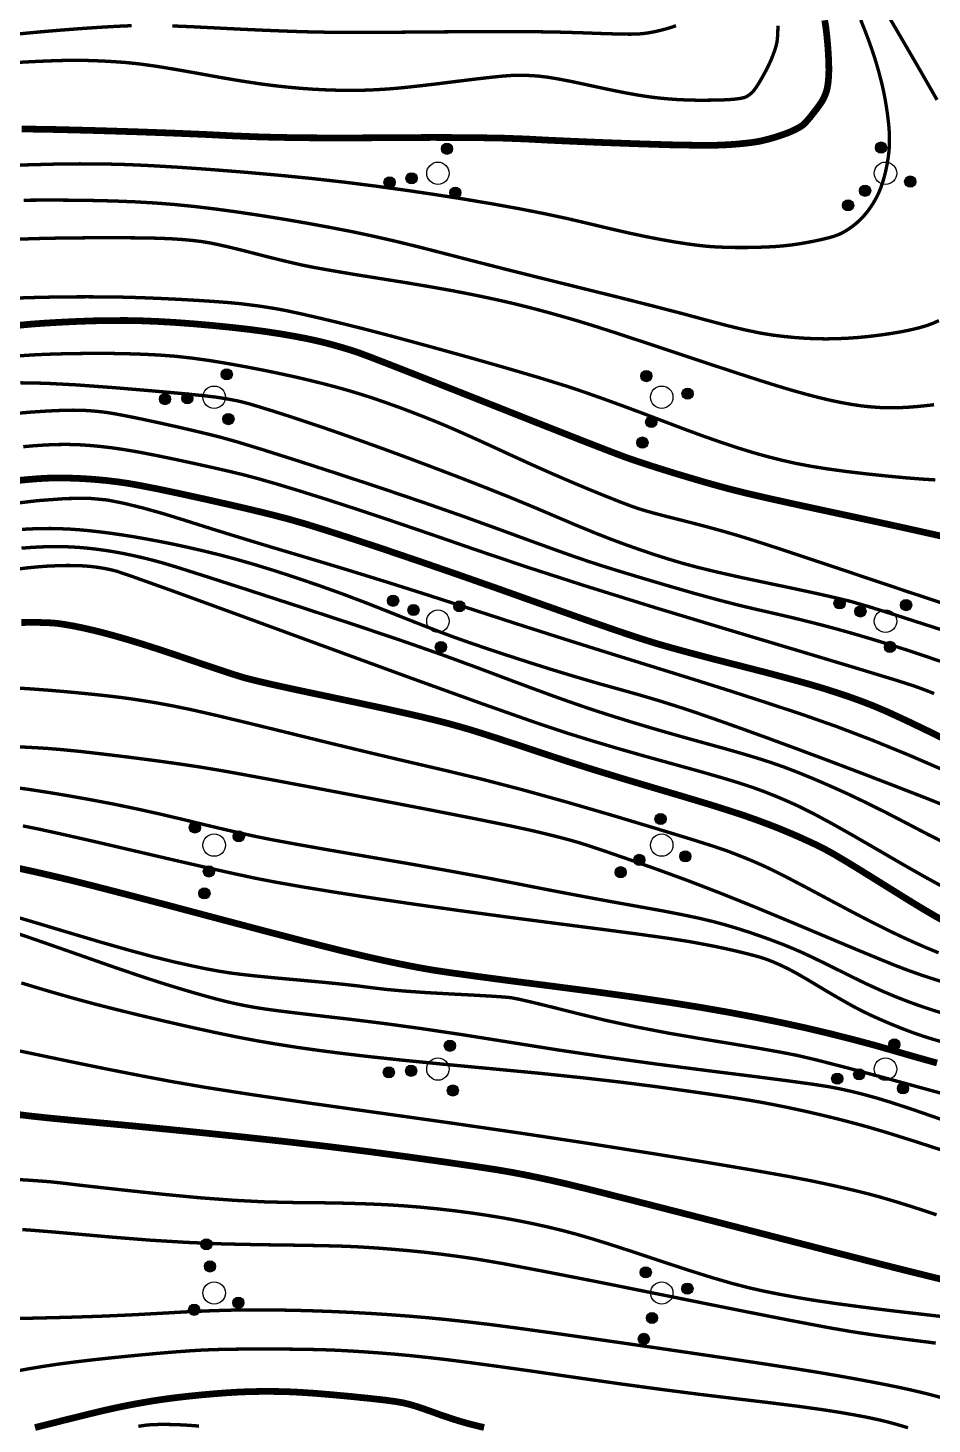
# Model space of a CAD drawing. Extents: x 396500 to 398250, y 1005980 to 1008200.
# Drawn here: x 398218.87 to 398239.08, y 1007941.11 to 1007972.28 of the extents above; entities that cross this region are included whole.
import ezdxf

# ---------------------------------------------------------------- set-up
doc = ezdxf.new("R2010")
doc.units = 0
doc.header["$LTSCALE"] = 0.5
doc.layers.get('0').update_dxf_attribs({"linetype": 'CONTINUOUS'})
doc.layers.add('DGX', color=2, linetype='CONTINUOUS')
doc.layers.add('ZBTZ', color=3, linetype='CONTINUOUS')

# ---------------------------------------------------------------- blocks, each defined once
blk = doc.blocks.new('*U110')
at = {"linetype": 'Continuous'}
for points in [[(-0.25, 2.2), (-0.238, 2.123), (-0.238, 2.277)], [(-0.238, 2.277), (-0.202, 2.053), (-0.202, 2.347)], [(-0.202, 2.053), (-0.238, 2.277), (-0.238, 2.123)], [(-0.202, 2.347), (-0.147, 1.998), (-0.147, 2.402)], [(-0.147, 1.998), (-0.202, 2.347), (-0.202, 2.053)], [(-0.147, 2.402), (-0.077, 1.962), (-0.077, 2.438)], [(-0.077, 1.962), (-0.147, 2.402), (-0.147, 1.998)], [(-0.077, 2.438), (0, 1.95), (0, 2.45)], [(0, 1.95), (-0.077, 2.438), (-0.077, 1.962)], [(0, 2.45), (0.077, 1.962), (0.077, 2.438)], [(0.077, 1.962), (0, 2.45), (0, 1.95)], [(0.077, 2.438), (0.147, 1.998), (0.147, 2.402)], [(0.147, 1.998), (0.077, 2.438), (0.077, 1.962)], [(0.147, 2.402), (0.202, 2.053), (0.202, 2.347)], [(0.202, 2.053), (0.147, 2.402), (0.147, 1.998)], [(0.202, 2.347), (0.238, 2.123), (0.238, 2.277)], [(0.238, 2.123), (0.202, 2.347), (0.202, 2.053)], [(0.25, 2.2), (0.238, 2.277), (0.238, 2.123)]]:
    blk.add_solid(points, dxfattribs=at)
blk = doc.blocks.new('*U109')
at = {"linetype": 'Continuous'}
for points in [[(-0.25, 1.2), (-0.238, 1.123), (-0.238, 1.277)], [(-0.238, 1.277), (-0.202, 1.053), (-0.202, 1.347)], [(-0.202, 1.053), (-0.238, 1.277), (-0.238, 1.123)], [(-0.202, 1.347), (-0.147, 0.998), (-0.147, 1.402)], [(-0.147, 0.998), (-0.202, 1.347), (-0.202, 1.053)], [(-0.147, 1.402), (-0.077, 0.962), (-0.077, 1.438)], [(-0.077, 0.962), (-0.147, 1.402), (-0.147, 0.998)], [(-0.077, 1.438), (0, 0.95), (0, 1.45)], [(0, 0.95), (-0.077, 1.438), (-0.077, 0.962)], [(0, 1.45), (0.077, 0.962), (0.077, 1.438)], [(0.077, 0.962), (0, 1.45), (0, 0.95)], [(0.077, 1.438), (0.147, 0.998), (0.147, 1.402)], [(0.147, 0.998), (0.077, 1.438), (0.077, 0.962)], [(0.147, 1.402), (0.202, 1.053), (0.202, 1.347)], [(0.202, 1.053), (0.147, 1.402), (0.147, 0.998)], [(0.202, 1.347), (0.238, 1.123), (0.238, 1.277)], [(0.238, 1.123), (0.202, 1.347), (0.202, 1.053)], [(0.25, 1.2), (0.238, 1.277), (0.238, 1.123)]]:
    blk.add_solid(points, dxfattribs=at)
blk = doc.blocks.new('*U108')
at = {"linetype": 'Continuous'}
for points in [[(-1.25, -0.6), (-1.238, -0.677), (-1.238, -0.523)], [(-1.238, -0.523), (-1.202, -0.747), (-1.202, -0.453)], [(-1.202, -0.747), (-1.238, -0.523), (-1.238, -0.677)], [(-1.202, -0.453), (-1.147, -0.802), (-1.147, -0.398)], [(-1.147, -0.802), (-1.202, -0.453), (-1.202, -0.747)], [(-1.147, -0.398), (-1.077, -0.838), (-1.077, -0.362)], [(-1.077, -0.838), (-1.147, -0.398), (-1.147, -0.802)], [(-1.077, -0.362), (-1, -0.85), (-1, -0.35)], [(-1, -0.85), (-1.077, -0.362), (-1.077, -0.838)], [(-1, -0.35), (-0.923, -0.838), (-0.923, -0.362)], [(-0.923, -0.838), (-1, -0.35), (-1, -0.85)], [(-0.923, -0.362), (-0.853, -0.802), (-0.853, -0.398)], [(-0.853, -0.802), (-0.923, -0.362), (-0.923, -0.838)], [(-0.853, -0.398), (-0.798, -0.747), (-0.798, -0.453)], [(-0.798, -0.747), (-0.853, -0.398), (-0.853, -0.802)], [(-0.798, -0.453), (-0.762, -0.677), (-0.762, -0.523)], [(-0.762, -0.677), (-0.798, -0.453), (-0.798, -0.747)], [(-0.75, -0.6), (-0.762, -0.523), (-0.762, -0.677)]]:
    blk.add_solid(points, dxfattribs=at)
blk = doc.blocks.new('*U107')
at = {"linetype": 'Continuous'}
for points in [[(0.75, -0.6), (0.762, -0.677), (0.762, -0.523)], [(0.762, -0.523), (0.798, -0.747), (0.798, -0.453)], [(0.798, -0.747), (0.762, -0.523), (0.762, -0.677)], [(0.798, -0.453), (0.853, -0.802), (0.853, -0.398)], [(0.853, -0.802), (0.798, -0.453), (0.798, -0.747)], [(0.853, -0.398), (0.923, -0.838), (0.923, -0.362)], [(0.923, -0.838), (0.853, -0.398), (0.853, -0.802)], [(0.923, -0.362), (1, -0.85), (1, -0.35)], [(1, -0.85), (0.923, -0.362), (0.923, -0.838)], [(1, -0.35), (1.077, -0.838), (1.077, -0.362)], [(1.077, -0.838), (1, -0.35), (1, -0.85)], [(1.077, -0.362), (1.147, -0.802), (1.147, -0.398)], [(1.147, -0.802), (1.077, -0.362), (1.077, -0.838)], [(1.147, -0.398), (1.202, -0.747), (1.202, -0.453)], [(1.202, -0.747), (1.147, -0.398), (1.147, -0.802)], [(1.202, -0.453), (1.238, -0.677), (1.238, -0.523)], [(1.238, -0.677), (1.202, -0.453), (1.202, -0.747)], [(1.25, -0.6), (1.238, -0.523), (1.238, -0.677)]]:
    blk.add_solid(points, dxfattribs=at)
blk = doc.blocks.new('gc160')
for centre, radius in [((0, 2.2), 0.25), ((0, 1.2), 0.25), ((0, 0), 0.5), ((-1, -0.6), 0.25), ((1, -0.6), 0.25)]:
    blk.add_circle(centre, radius)
at = {"linetype": 'Continuous'}
for name in ['*U110', '*U109', '*U108', '*U107']:
    blk.add_blockref(name, (0, 0), dxfattribs=at)

msp = doc.modelspace()

# ---------------------------------------------------------------- linework, layer by layer
at = {"layer": 'DGX', "linetype": 'Continuous', "const_width": 0.075}
for points in [[(398239.188, 1007970.678), (398238.779, 1007971.39), (398238.257, 1007972.285), (398237.713, 1007973.209)], [(398237.482, 1007972.465), (398237.579, 1007972.22), (398237.663, 1007971.997), (398237.735, 1007971.797), (398237.793, 1007971.62), (398237.843, 1007971.455), (398237.889, 1007971.294), (398237.93, 1007971.136), (398237.968, 1007970.982), (398238.002, 1007970.826), (398238.033, 1007970.662), (398238.061, 1007970.49), (398238.086, 1007970.311), (398238.107, 1007970.134), (398238.12, 1007969.97), (398238.125, 1007969.818), (398238.124, 1007969.68), (398238.115, 1007969.546), (398238.099, 1007969.406), (398238.076, 1007969.261), (398238.045, 1007969.11), (398238.009, 1007968.963), (398237.969, 1007968.826), (398237.925, 1007968.701), (398237.877, 1007968.587), (398237.824, 1007968.481), (398237.765, 1007968.378), (398237.701, 1007968.279), (398237.631, 1007968.183), (398237.556, 1007968.093), (398237.477, 1007968.009), (398237.394, 1007967.932), (398237.306, 1007967.861), (398237.218, 1007967.798), (398237.132, 1007967.744), (398237.049, 1007967.699), (398236.968, 1007967.662), (398236.875, 1007967.63), (398236.758, 1007967.597), (398236.615, 1007967.562), (398236.448, 1007967.526), (398236.271, 1007967.492), (398236.1, 1007967.463), (398235.936, 1007967.439), (398235.777, 1007967.421), (398235.609, 1007967.406), (398235.414, 1007967.395), (398235.194, 1007967.387), (398234.948, 1007967.382), (398234.698, 1007967.382), (398234.465, 1007967.386), (398234.249, 1007967.395), (398234.05, 1007967.409), (398233.844, 1007967.431), (398233.605, 1007967.463), (398233.335, 1007967.505), (398233.031, 1007967.558), (398232.693, 1007967.623), (398232.315, 1007967.703), (398231.899, 1007967.798), (398231.443, 1007967.907), (398230.949, 1007968.023), (398230.419, 1007968.137), (398229.851, 1007968.248), (398229.247, 1007968.357), (398228.617, 1007968.463), (398227.972, 1007968.564), (398227.314, 1007968.661), (398226.642, 1007968.753), (398225.947, 1007968.841), (398225.223, 1007968.922), (398224.469, 1007968.997), (398223.686, 1007969.066), (398222.924, 1007969.126), (398222.237, 1007969.174), (398221.624, 1007969.21), (398221.085, 1007969.234), (398220.569, 1007969.247), (398220.025, 1007969.25), (398219.453, 1007969.243), (398218.853, 1007969.227), (398218.244, 1007969.2)], [(398235.632, 1007972.338), (398235.63, 1007972.213), (398235.625, 1007972.109), (398235.618, 1007972.025), (398235.609, 1007971.961), (398235.596, 1007971.901), (398235.576, 1007971.832), (398235.549, 1007971.752), (398235.516, 1007971.662), (398235.475, 1007971.561), (398235.423, 1007971.448), (398235.36, 1007971.324), (398235.286, 1007971.189), (398235.211, 1007971.06), (398235.146, 1007970.958), (398235.089, 1007970.881), (398235.041, 1007970.831), (398234.999, 1007970.796), (398234.96, 1007970.769), (398234.926, 1007970.748), (398234.895, 1007970.735), (398234.859, 1007970.725), (398234.808, 1007970.714), (398234.743, 1007970.704), (398234.662, 1007970.694), (398234.557, 1007970.685), (398234.416, 1007970.678), (398234.241, 1007970.673), (398234.03, 1007970.671), (398233.807, 1007970.671), (398233.594, 1007970.676), (398233.391, 1007970.685), (398233.197, 1007970.699), (398233.009, 1007970.716), (398232.82, 1007970.738), (398232.631, 1007970.765), (398232.442, 1007970.796), (398232.231, 1007970.834), (398231.979, 1007970.884), (398231.683, 1007970.946), (398231.346, 1007971.019), (398231.012, 1007971.09), (398230.726, 1007971.145), (398230.489, 1007971.184), (398230.3, 1007971.207), (398230.136, 1007971.22), (398229.977, 1007971.226), (398229.822, 1007971.227), (398229.671, 1007971.223), (398229.483, 1007971.209), (398229.215, 1007971.182), (398228.869, 1007971.142), (398228.444, 1007971.09), (398228.012, 1007971.036), (398227.646, 1007970.993), (398227.346, 1007970.96), (398227.112, 1007970.937), (398226.913, 1007970.921), (398226.72, 1007970.909), (398226.532, 1007970.899), (398226.351, 1007970.893), (398226.164, 1007970.89), (398225.96, 1007970.891), (398225.741, 1007970.895), (398225.504, 1007970.903), (398225.252, 1007970.916), (398224.982, 1007970.935), (398224.695, 1007970.961), (398224.391, 1007970.994), (398224.049, 1007971.038), (398223.65, 1007971.099), (398223.193, 1007971.176), (398222.678, 1007971.269), (398222.169, 1007971.359), (398221.732, 1007971.43), (398221.365, 1007971.481), (398221.069, 1007971.512), (398220.815, 1007971.53), (398220.572, 1007971.544), (398220.341, 1007971.554), (398220.121, 1007971.56), (398219.889, 1007971.561), (398219.62, 1007971.557), (398219.314, 1007971.547), (398218.971, 1007971.532), (398218.625, 1007971.513)], [(398221.19, 1007972.335), (398220.866, 1007972.321), (398220.485, 1007972.299), (398220.046, 1007972.269), (398219.579, 1007972.233), (398219.109, 1007972.193), (398218.639, 1007972.148)], [(398233.354, 1007972.336), (398233.3, 1007972.314), (398233.222, 1007972.289), (398233.121, 1007972.26), (398232.997, 1007972.228), (398232.863, 1007972.197), (398232.734, 1007972.174), (398232.61, 1007972.157), (398232.49, 1007972.148), (398232.322, 1007972.145), (398232.055, 1007972.149), (398231.688, 1007972.16), (398231.222, 1007972.177), (398230.635, 1007972.194), (398229.906, 1007972.203), (398229.036, 1007972.203), (398228.025, 1007972.196), (398227.027, 1007972.188), (398226.198, 1007972.186), (398225.538, 1007972.189), (398225.047, 1007972.199), (398224.619, 1007972.214), (398224.149, 1007972.233), (398223.637, 1007972.256), (398223.083, 1007972.284), (398222.55, 1007972.311), (398222.101, 1007972.329)], [(398218.777, 1007968.438), (398219.258, 1007968.44), (398219.755, 1007968.439), (398220.27, 1007968.433), (398220.781, 1007968.421), (398221.266, 1007968.402), (398221.727, 1007968.375), (398222.163, 1007968.341), (398222.601, 1007968.297), (398223.069, 1007968.241), (398223.567, 1007968.173), (398224.095, 1007968.094), (398224.627, 1007968.008), (398225.138, 1007967.92), (398225.627, 1007967.83), (398226.095, 1007967.74), (398226.568, 1007967.64), (398227.074, 1007967.525), (398227.611, 1007967.394), (398228.181, 1007967.248), (398228.809, 1007967.085), (398229.524, 1007966.903), (398230.325, 1007966.703), (398231.212, 1007966.483), (398232.086, 1007966.267), (398232.848, 1007966.074), (398233.498, 1007965.906), (398234.035, 1007965.761), (398234.488, 1007965.641), (398234.885, 1007965.545), (398235.226, 1007965.474), (398235.511, 1007965.427), (398235.764, 1007965.396), (398236.01, 1007965.372), (398236.249, 1007965.355), (398236.481, 1007965.345), (398236.712, 1007965.342), (398236.946, 1007965.346), (398237.184, 1007965.356), (398237.426, 1007965.373), (398237.668, 1007965.397), (398237.908, 1007965.426), (398238.146, 1007965.46), (398238.381, 1007965.5), (398238.601, 1007965.544), (398238.794, 1007965.591), (398238.961, 1007965.64), (398239.102, 1007965.692), (398239.229, 1007965.75)], [(398239.122, 1007963.872), (398238.919, 1007963.849), (398238.718, 1007963.829), (398238.519, 1007963.814), (398238.32, 1007963.805), (398238.121, 1007963.804), (398237.921, 1007963.809), (398237.72, 1007963.823), (398237.512, 1007963.844), (398237.289, 1007963.877), (398237.053, 1007963.919), (398236.802, 1007963.971), (398236.535, 1007964.035), (398236.25, 1007964.109), (398235.948, 1007964.193), (398235.628, 1007964.289), (398235.238, 1007964.411), (398234.727, 1007964.576), (398234.095, 1007964.784), (398233.341, 1007965.035), (398232.594, 1007965.283), (398231.98, 1007965.485), (398231.498, 1007965.639), (398231.15, 1007965.746), (398230.87, 1007965.827), (398230.593, 1007965.905), (398230.319, 1007965.98), (398230.049, 1007966.05), (398229.768, 1007966.12), (398229.462, 1007966.191), (398229.133, 1007966.263), (398228.779, 1007966.336), (398228.378, 1007966.414), (398227.906, 1007966.498), (398227.364, 1007966.59), (398226.752, 1007966.688), (398226.158, 1007966.783), (398225.67, 1007966.865), (398225.288, 1007966.933), (398225.012, 1007966.988), (398224.777, 1007967.041), (398224.518, 1007967.103), (398224.234, 1007967.173), (398223.927, 1007967.252), (398223.626, 1007967.329), (398223.362, 1007967.393), (398223.136, 1007967.444), (398222.948, 1007967.483), (398222.768, 1007967.513), (398222.566, 1007967.538), (398222.342, 1007967.559), (398222.096, 1007967.576), (398221.787, 1007967.589), (398221.374, 1007967.597), (398220.856, 1007967.6), (398220.233, 1007967.599), (398219.597, 1007967.593), (398219.038, 1007967.581), (398218.558, 1007967.564)], [(398239.147, 1007962.193), (398238.843, 1007962.212), (398238.486, 1007962.24), (398238.077, 1007962.279), (398237.616, 1007962.327), (398237.151, 1007962.382), (398236.731, 1007962.44), (398236.358, 1007962.5), (398236.03, 1007962.562), (398235.721, 1007962.632), (398235.404, 1007962.712), (398235.081, 1007962.802), (398234.75, 1007962.904), (398234.396, 1007963.021), (398234.002, 1007963.158), (398233.57, 1007963.316), (398233.098, 1007963.495), (398232.619, 1007963.677), (398232.165, 1007963.846), (398231.736, 1007964.002), (398231.332, 1007964.145), (398230.873, 1007964.298), (398230.28, 1007964.481), (398229.551, 1007964.695), (398228.687, 1007964.941), (398227.808, 1007965.184), (398227.034, 1007965.394), (398226.364, 1007965.569), (398225.798, 1007965.709), (398225.325, 1007965.822), (398224.932, 1007965.911), (398224.618, 1007965.978), (398224.385, 1007966.021), (398224.19, 1007966.052), (398223.994, 1007966.081), (398223.796, 1007966.106), (398223.597, 1007966.13), (398223.363, 1007966.152), (398223.062, 1007966.175), (398222.694, 1007966.199), (398222.259, 1007966.224), (398221.802, 1007966.246), (398221.37, 1007966.263), (398220.962, 1007966.274), (398220.578, 1007966.279), (398220.211, 1007966.281), (398219.854, 1007966.28), (398219.508, 1007966.276), (398219.173, 1007966.27), (398218.861, 1007966.261), (398218.588, 1007966.253)], [(398218.693, 1007964.964), (398218.974, 1007964.983), (398219.264, 1007964.997), (398219.585, 1007965.007), (398219.939, 1007965.014), (398220.324, 1007965.018), (398220.718, 1007965.017), (398221.097, 1007965.01), (398221.462, 1007964.998), (398221.811, 1007964.981), (398222.164, 1007964.954), (398222.536, 1007964.913), (398222.928, 1007964.859), (398223.34, 1007964.791), (398223.751, 1007964.717), (398224.14, 1007964.642), (398224.506, 1007964.566), (398224.851, 1007964.491), (398225.175, 1007964.415), (398225.482, 1007964.339), (398225.772, 1007964.263), (398226.045, 1007964.186), (398226.314, 1007964.105), (398226.591, 1007964.016), (398226.878, 1007963.917), (398227.174, 1007963.811), (398227.464, 1007963.702), (398227.733, 1007963.597), (398227.982, 1007963.498), (398228.211, 1007963.403), (398228.464, 1007963.293), (398228.784, 1007963.151), (398229.172, 1007962.975), (398229.627, 1007962.765), (398230.106, 1007962.546), (398230.563, 1007962.343), (398231, 1007962.154), (398231.415, 1007961.98), (398231.786, 1007961.829), (398232.091, 1007961.708), (398232.33, 1007961.617), (398232.502, 1007961.556), (398232.665, 1007961.506), (398232.876, 1007961.447), (398233.135, 1007961.379), (398233.442, 1007961.302), (398233.769, 1007961.219), (398234.091, 1007961.134), (398234.406, 1007961.047), (398234.715, 1007960.958), (398235.119, 1007960.833), (398235.72, 1007960.638), (398236.518, 1007960.373), (398237.513, 1007960.039), (398238.529, 1007959.698), (398239.392, 1007959.413)], [(398239.273, 1007958.851), (398238.321, 1007959.157), (398237.647, 1007959.368), (398237.251, 1007959.482), (398236.943, 1007959.556), (398236.534, 1007959.649), (398236.025, 1007959.759), (398235.416, 1007959.887), (398234.801, 1007960.017), (398234.277, 1007960.135), (398233.843, 1007960.24), (398233.5, 1007960.332), (398233.198, 1007960.422), (398232.888, 1007960.52), (398232.571, 1007960.627), (398232.247, 1007960.741), (398231.901, 1007960.869), (398231.52, 1007961.019), (398231.105, 1007961.19), (398230.654, 1007961.382), (398230.169, 1007961.588), (398229.652, 1007961.801), (398229.103, 1007962.02), (398228.521, 1007962.247), (398227.937, 1007962.469), (398227.382, 1007962.678), (398226.855, 1007962.872), (398226.356, 1007963.052), (398225.887, 1007963.218), (398225.446, 1007963.37), (398225.035, 1007963.508), (398224.654, 1007963.633), (398224.318, 1007963.74), (398224.045, 1007963.824), (398223.834, 1007963.887), (398223.686, 1007963.927), (398223.56, 1007963.957), (398223.417, 1007963.985), (398223.256, 1007964.013), (398223.079, 1007964.041), (398222.799, 1007964.074), (398222.331, 1007964.12), (398221.675, 1007964.179), (398220.832, 1007964.25), (398219.971, 1007964.314), (398219.262, 1007964.351), (398218.707, 1007964.361)], [(398239.257, 1007958.144), (398238.864, 1007958.279), (398238.469, 1007958.409), (398238.073, 1007958.534), (398237.685, 1007958.652), (398237.314, 1007958.761), (398236.96, 1007958.86), (398236.624, 1007958.95), (398236.288, 1007959.035), (398235.935, 1007959.122), (398235.565, 1007959.208), (398235.178, 1007959.296), (398234.755, 1007959.396), (398234.275, 1007959.52), (398233.738, 1007959.667), (398233.144, 1007959.839), (398232.568, 1007960.01), (398232.084, 1007960.156), (398231.693, 1007960.278), (398231.394, 1007960.375), (398231.077, 1007960.483), (398230.635, 1007960.64), (398230.067, 1007960.846), (398229.373, 1007961.1), (398228.583, 1007961.386), (398227.724, 1007961.686), (398226.797, 1007962), (398225.802, 1007962.329), (398224.866, 1007962.632), (398224.117, 1007962.869), (398223.554, 1007963.041), (398223.177, 1007963.146), (398222.877, 1007963.221), (398222.543, 1007963.301), (398222.174, 1007963.386), (398221.771, 1007963.475), (398221.385, 1007963.558), (398221.067, 1007963.622), (398220.817, 1007963.669), (398220.634, 1007963.699), (398220.485, 1007963.717), (398220.338, 1007963.731), (398220.191, 1007963.742), (398220.046, 1007963.748), (398219.885, 1007963.75), (398219.693, 1007963.747), (398219.471, 1007963.739), (398219.217, 1007963.725), (398218.947, 1007963.707), (398218.673, 1007963.684)], [(398218.77, 1007962.934), (398218.972, 1007962.953), (398219.169, 1007962.967), (398219.36, 1007962.977), (398219.547, 1007962.983), (398219.73, 1007962.985), (398219.907, 1007962.982), (398220.091, 1007962.974), (398220.293, 1007962.959), (398220.512, 1007962.938), (398220.75, 1007962.91), (398221.024, 1007962.87), (398221.353, 1007962.814), (398221.737, 1007962.74), (398222.177, 1007962.649), (398222.622, 1007962.553), (398223.024, 1007962.464), (398223.383, 1007962.382), (398223.698, 1007962.306), (398224.032, 1007962.217), (398224.45, 1007962.097), (398224.951, 1007961.945), (398225.535, 1007961.762), (398226.212, 1007961.542), (398226.994, 1007961.281), (398227.881, 1007960.979), (398228.872, 1007960.636), (398230.016, 1007960.25), (398231.359, 1007959.817), (398232.902, 1007959.337), (398234.645, 1007958.811), (398236.278, 1007958.323), (398237.492, 1007957.958), (398238.287, 1007957.716), (398238.662, 1007957.596), (398238.824, 1007957.538), (398238.977, 1007957.48), (398239.123, 1007957.423)], [(398218.744, 1007961.089), (398218.961, 1007961.1), (398219.176, 1007961.107), (398219.389, 1007961.108), (398219.601, 1007961.103), (398219.812, 1007961.094), (398220.026, 1007961.079), (398220.248, 1007961.059), (398220.478, 1007961.033), (398220.716, 1007961.003), (398220.966, 1007960.967), (398221.231, 1007960.925), (398221.512, 1007960.876), (398221.808, 1007960.821), (398222.12, 1007960.759), (398222.447, 1007960.688), (398222.79, 1007960.609), (398223.149, 1007960.522), (398223.532, 1007960.42), (398223.949, 1007960.3), (398224.401, 1007960.161), (398224.887, 1007960.002), (398225.387, 1007959.832), (398225.882, 1007959.655), (398226.37, 1007959.471), (398226.852, 1007959.282), (398227.308, 1007959.1), (398227.715, 1007958.94), (398228.074, 1007958.802), (398228.384, 1007958.686), (398228.703, 1007958.573), (398229.085, 1007958.442), (398229.53, 1007958.294), (398230.039, 1007958.129), (398230.57, 1007957.961), (398231.084, 1007957.805), (398231.579, 1007957.66), (398232.057, 1007957.527), (398232.519, 1007957.398), (398232.97, 1007957.265), (398233.409, 1007957.127), (398233.837, 1007956.985), (398234.293, 1007956.827), (398234.818, 1007956.641), (398235.411, 1007956.426), (398236.073, 1007956.182), (398236.773, 1007955.921), (398237.485, 1007955.651), (398238.207, 1007955.374), (398238.939, 1007955.09), (398239.66, 1007954.803)], [(398239.333, 1007954.102), (398238.933, 1007954.305), (398238.492, 1007954.536), (398238.038, 1007954.771), (398237.601, 1007954.988), (398237.181, 1007955.188), (398236.778, 1007955.369), (398236.401, 1007955.531), (398236.057, 1007955.671), (398235.747, 1007955.789), (398235.471, 1007955.885), (398235.187, 1007955.976), (398234.85, 1007956.077), (398234.461, 1007956.189), (398234.021, 1007956.31), (398233.566, 1007956.436), (398233.132, 1007956.559), (398232.72, 1007956.679), (398232.33, 1007956.796), (398231.957, 1007956.912), (398231.598, 1007957.027), (398231.253, 1007957.143), (398230.921, 1007957.258), (398230.552, 1007957.39), (398230.098, 1007957.557), (398229.559, 1007957.758), (398228.933, 1007957.994), (398228.181, 1007958.27), (398227.26, 1007958.592), (398226.17, 1007958.959), (398224.912, 1007959.372), (398223.717, 1007959.76), (398222.815, 1007960.05), (398222.206, 1007960.243), (398221.89, 1007960.338), (398221.719, 1007960.385), (398221.544, 1007960.43), (398221.365, 1007960.473), (398221.181, 1007960.514), (398220.996, 1007960.552), (398220.81, 1007960.586), (398220.624, 1007960.616), (398220.438, 1007960.642), (398220.254, 1007960.664), (398220.074, 1007960.681), (398219.899, 1007960.693), (398219.727, 1007960.701), (398219.551, 1007960.705), (398219.362, 1007960.703), (398219.16, 1007960.697), (398218.945, 1007960.685), (398218.731, 1007960.669)], [(398218.625, 1007960.2), (398218.85, 1007960.228), (398219.075, 1007960.25), (398219.3, 1007960.267), (398219.525, 1007960.277), (398219.742, 1007960.282), (398219.941, 1007960.281), (398220.122, 1007960.273), (398220.286, 1007960.26), (398220.438, 1007960.24), (398220.584, 1007960.217), (398220.723, 1007960.188), (398220.856, 1007960.155), (398221.241, 1007960.024), (398222.139, 1007959.703), (398223.549, 1007959.19), (398225.471, 1007958.486), (398227.443, 1007957.765), (398229.002, 1007957.203), (398230.149, 1007956.799), (398230.883, 1007956.552), (398231.426, 1007956.384), (398232.002, 1007956.212), (398232.61, 1007956.038), (398233.249, 1007955.861), (398233.855, 1007955.694), (398234.36, 1007955.549), (398234.765, 1007955.427), (398235.07, 1007955.326), (398235.326, 1007955.233), (398235.584, 1007955.131), (398235.844, 1007955.02), (398236.106, 1007954.902), (398236.413, 1007954.749), (398236.807, 1007954.537), (398237.288, 1007954.267), (398237.857, 1007953.938), (398238.423, 1007953.609), (398238.895, 1007953.341), (398239.275, 1007953.132)], [(398218.586, 1007957.549), (398218.951, 1007957.526), (398219.317, 1007957.499), (398219.683, 1007957.468), (398220.038, 1007957.435), (398220.367, 1007957.402), (398220.67, 1007957.369), (398220.947, 1007957.336), (398221.217, 1007957.299), (398221.502, 1007957.255), (398221.801, 1007957.205), (398222.113, 1007957.147), (398222.513, 1007957.065), (398223.072, 1007956.938), (398223.791, 1007956.766), (398224.67, 1007956.551), (398225.608, 1007956.32), (398226.504, 1007956.104), (398227.359, 1007955.902), (398228.171, 1007955.713), (398229, 1007955.515), (398229.9, 1007955.281), (398230.874, 1007955.011), (398231.92, 1007954.707), (398232.892, 1007954.415), (398233.644, 1007954.186), (398234.175, 1007954.019), (398234.485, 1007953.914), (398234.684, 1007953.838), (398234.881, 1007953.76), (398235.075, 1007953.68), (398235.266, 1007953.597), (398235.501, 1007953.487), (398235.827, 1007953.323), (398236.242, 1007953.106), (398236.748, 1007952.836), (398237.266, 1007952.561), (398237.72, 1007952.325), (398238.108, 1007952.131), (398238.432, 1007951.977), (398238.713, 1007951.85), (398238.977, 1007951.736), (398239.222, 1007951.635)], [(398218.653, 1007956.234), (398219.008, 1007956.216), (398219.316, 1007956.197), (398219.643, 1007956.17), (398220.055, 1007956.129), (398220.551, 1007956.072), (398221.132, 1007956.002), (398221.725, 1007955.925), (398222.259, 1007955.851), (398222.734, 1007955.78), (398223.15, 1007955.711), (398223.659, 1007955.62), (398224.413, 1007955.481), (398225.412, 1007955.293), (398226.656, 1007955.056), (398227.896, 1007954.818), (398228.883, 1007954.624), (398229.617, 1007954.476), (398230.098, 1007954.372), (398230.433, 1007954.293), (398230.731, 1007954.219), (398230.991, 1007954.15), (398231.213, 1007954.086), (398231.473, 1007954.003), (398231.845, 1007953.877), (398232.329, 1007953.71), (398232.926, 1007953.5), (398233.608, 1007953.251), (398234.346, 1007952.967), (398235.142, 1007952.647), (398235.994, 1007952.293), (398236.798, 1007951.955), (398237.447, 1007951.683), (398237.942, 1007951.479), (398238.282, 1007951.341), (398238.548, 1007951.24), (398238.82, 1007951.144), (398239.098, 1007951.052), (398239.382, 1007950.965)], [(398218.523, 1007955.334), (398218.906, 1007955.281), (398219.325, 1007955.216), (398219.778, 1007955.141), (398220.266, 1007955.054), (398220.773, 1007954.958), (398221.285, 1007954.852), (398221.802, 1007954.738), (398222.324, 1007954.615), (398222.82, 1007954.495), (398223.257, 1007954.391), (398223.638, 1007954.304), (398223.96, 1007954.233), (398224.339, 1007954.157), (398224.887, 1007954.056), (398225.605, 1007953.929), (398226.493, 1007953.777), (398227.433, 1007953.616), (398228.306, 1007953.46), (398229.114, 1007953.311), (398229.855, 1007953.167), (398230.55, 1007953.031), (398231.219, 1007952.904), (398231.86, 1007952.785), (398232.475, 1007952.675), (398233.032, 1007952.575), (398233.503, 1007952.484), (398233.887, 1007952.403), (398234.184, 1007952.332), (398234.441, 1007952.263), (398234.703, 1007952.185), (398234.97, 1007952.1), (398235.243, 1007952.007), (398235.506, 1007951.912), (398235.747, 1007951.82), (398235.964, 1007951.732), (398236.159, 1007951.647), (398236.364, 1007951.552), (398236.613, 1007951.432), (398236.907, 1007951.287), (398237.246, 1007951.118), (398237.599, 1007950.946), (398237.934, 1007950.793), (398238.253, 1007950.657), (398238.555, 1007950.54), (398238.84, 1007950.438), (398239.108, 1007950.349), (398239.36, 1007950.273)], [(398218.762, 1007954.468), (398219.134, 1007954.393), (398219.671, 1007954.275), (398220.373, 1007954.116), (398221.239, 1007953.914), (398222.12, 1007953.709), (398222.866, 1007953.538), (398223.477, 1007953.402), (398223.953, 1007953.3), (398224.424, 1007953.209), (398225.018, 1007953.105), (398225.735, 1007952.987), (398226.576, 1007952.857), (398227.511, 1007952.719), (398228.511, 1007952.578), (398229.576, 1007952.434), (398230.706, 1007952.287), (398231.76, 1007952.151), (398232.599, 1007952.04), (398233.222, 1007951.952), (398233.629, 1007951.889), (398233.92, 1007951.836), (398234.197, 1007951.783), (398234.459, 1007951.728), (398234.706, 1007951.672), (398234.927, 1007951.618), (398235.108, 1007951.571), (398235.252, 1007951.531), (398235.356, 1007951.497), (398235.446, 1007951.463), (398235.544, 1007951.423), (398235.65, 1007951.377), (398235.764, 1007951.324), (398235.899, 1007951.257), (398236.067, 1007951.166), (398236.267, 1007951.051), (398236.499, 1007950.912), (398236.738, 1007950.769), (398236.957, 1007950.641), (398237.157, 1007950.527), (398237.337, 1007950.427), (398237.518, 1007950.333), (398237.719, 1007950.236), (398237.942, 1007950.136), (398238.186, 1007950.032), (398238.433, 1007949.933), (398238.666, 1007949.845), (398238.886, 1007949.77), (398239.091, 1007949.706), (398239.292, 1007949.649)], [(398239.485, 1007948.443), (398238.205, 1007948.792), (398237.207, 1007949.059), (398236.491, 1007949.243), (398236.057, 1007949.345), (398235.705, 1007949.413), (398235.235, 1007949.497), (398234.647, 1007949.596), (398233.94, 1007949.712), (398233.191, 1007949.84), (398232.474, 1007949.978), (398231.79, 1007950.125), (398231.138, 1007950.283), (398230.569, 1007950.426), (398230.134, 1007950.532), (398229.832, 1007950.601), (398229.664, 1007950.633), (398229.503, 1007950.648), (398229.221, 1007950.667), (398228.818, 1007950.69), (398228.295, 1007950.717), (398227.748, 1007950.748), (398227.276, 1007950.781), (398226.879, 1007950.817), (398226.556, 1007950.855), (398226.238, 1007950.896), (398225.859, 1007950.938), (398225.416, 1007950.982), (398224.912, 1007951.028), (398224.414, 1007951.073), (398223.993, 1007951.114), (398223.649, 1007951.152), (398223.382, 1007951.186), (398223.132, 1007951.226), (398222.84, 1007951.28), (398222.506, 1007951.35), (398222.131, 1007951.434), (398221.687, 1007951.543), (398221.147, 1007951.689), (398220.511, 1007951.87), (398219.78, 1007952.087), (398219.073, 1007952.299), (398218.508, 1007952.466)], [(398239.354, 1007947.21), (398238.63, 1007947.444), (398238.059, 1007947.623), (398237.642, 1007947.746), (398237.299, 1007947.839), (398236.952, 1007947.929), (398236.601, 1007948.014), (398236.247, 1007948.096), (398235.898, 1007948.171), (398235.563, 1007948.239), (398235.242, 1007948.3), (398234.934, 1007948.353), (398234.583, 1007948.408), (398234.13, 1007948.475), (398233.576, 1007948.554), (398232.92, 1007948.645), (398232.159, 1007948.742), (398231.289, 1007948.842), (398230.311, 1007948.944), (398229.224, 1007949.047), (398228.159, 1007949.147), (398227.246, 1007949.237), (398226.486, 1007949.318), (398225.877, 1007949.39), (398225.36, 1007949.457), (398224.872, 1007949.526), (398224.415, 1007949.598), (398223.987, 1007949.671), (398223.549, 1007949.754), (398223.063, 1007949.854), (398222.527, 1007949.971), (398221.942, 1007950.105), (398221.36, 1007950.243), (398220.834, 1007950.372), (398220.364, 1007950.492), (398219.949, 1007950.604), (398219.556, 1007950.715), (398219.148, 1007950.834), (398218.726, 1007950.962)], [(398239.176, 1007945.784), (398238.924, 1007945.869), (398238.656, 1007945.956), (398238.386, 1007946.041), (398238.128, 1007946.119), (398237.882, 1007946.19), (398237.649, 1007946.253), (398237.399, 1007946.315), (398237.107, 1007946.384), (398236.772, 1007946.459), (398236.394, 1007946.54), (398235.87, 1007946.641), (398235.097, 1007946.778), (398234.075, 1007946.95), (398232.804, 1007947.157), (398231.376, 1007947.382), (398229.881, 1007947.608), (398228.32, 1007947.835), (398226.693, 1007948.064), (398225.161, 1007948.279), (398223.882, 1007948.467), (398222.857, 1007948.627), (398222.086, 1007948.76), (398221.419, 1007948.886), (398220.704, 1007949.026), (398219.941, 1007949.181), (398219.132, 1007949.35), (398218.367, 1007949.51)], [(398239.506, 1007943.489), (398238.833, 1007943.567), (398238.132, 1007943.648), (398237.509, 1007943.726), (398236.964, 1007943.799), (398236.496, 1007943.867), (398236.079, 1007943.935), (398235.685, 1007944.007), (398235.315, 1007944.081), (398234.97, 1007944.159), (398234.596, 1007944.256), (398234.142, 1007944.388), (398233.608, 1007944.556), (398232.994, 1007944.758), (398232.386, 1007944.961), (398231.869, 1007945.128), (398231.444, 1007945.26), (398231.111, 1007945.356), (398230.817, 1007945.434), (398230.512, 1007945.508), (398230.194, 1007945.579), (398229.865, 1007945.646), (398229.524, 1007945.709), (398229.169, 1007945.768), (398228.801, 1007945.823), (398228.42, 1007945.873), (398228.032, 1007945.917), (398227.646, 1007945.955), (398227.261, 1007945.986), (398226.877, 1007946.01), (398226.464, 1007946.028), (398225.989, 1007946.043), (398225.453, 1007946.053), (398224.856, 1007946.058), (398224.199, 1007946.072), (398223.486, 1007946.108), (398222.715, 1007946.165), (398221.887, 1007946.244), (398221.106, 1007946.327), (398220.477, 1007946.396), (398219.999, 1007946.45), (398219.673, 1007946.49), (398219.356, 1007946.524), (398218.905, 1007946.557), (398218.319, 1007946.591)], [(398218.748, 1007945.455), (398218.976, 1007945.439), (398219.384, 1007945.406), (398219.973, 1007945.355), (398220.743, 1007945.287), (398221.596, 1007945.219), (398222.434, 1007945.168), (398223.256, 1007945.134), (398224.064, 1007945.117), (398224.795, 1007945.107), (398225.389, 1007945.097), (398225.845, 1007945.086), (398226.163, 1007945.074), (398226.425, 1007945.059), (398226.712, 1007945.04), (398227.025, 1007945.015), (398227.363, 1007944.986), (398227.722, 1007944.951), (398228.097, 1007944.907), (398228.487, 1007944.856), (398228.893, 1007944.797), (398229.468, 1007944.699), (398230.368, 1007944.529), (398231.592, 1007944.29), (398233.139, 1007943.979), (398234.681, 1007943.669), (398235.884, 1007943.432), (398236.75, 1007943.268), (398237.278, 1007943.176), (398237.642, 1007943.121), (398238.017, 1007943.067), (398238.402, 1007943.016), (398238.797, 1007942.966), (398239.158, 1007942.92)], [(398222.697, 1007941.068), (398222.396, 1007941.09), (398222.153, 1007941.101), (398221.955, 1007941.104), (398221.787, 1007941.103), (398221.649, 1007941.099), (398221.541, 1007941.091), (398221.445, 1007941.078), (398221.342, 1007941.061)]]:
    msp.add_lwpolyline(points, dxfattribs=at)
at = {"layer": 'DGX', "color": 3, "linetype": 'Continuous', "lineweight": -2, "const_width": 0.15}
for points in [[(398236.678, 1007972.456), (398236.703, 1007972.3), (398236.725, 1007972.115), (398236.745, 1007971.901), (398236.76, 1007971.687), (398236.768, 1007971.502), (398236.771, 1007971.345), (398236.767, 1007971.218), (398236.759, 1007971.113), (398236.748, 1007971.022), (398236.736, 1007970.947), (398236.721, 1007970.886), (398236.704, 1007970.833), (398236.684, 1007970.781), (398236.661, 1007970.731), (398236.636, 1007970.681), (398236.603, 1007970.625), (398236.556, 1007970.556), (398236.494, 1007970.473), (398236.419, 1007970.376), (398236.344, 1007970.282), (398236.281, 1007970.208), (398236.231, 1007970.154), (398236.194, 1007970.12), (398236.159, 1007970.094), (398236.114, 1007970.066), (398236.06, 1007970.036), (398235.996, 1007970.004), (398235.922, 1007969.97), (398235.838, 1007969.936), (398235.742, 1007969.901), (398235.635, 1007969.865), (398235.525, 1007969.831), (398235.419, 1007969.801), (398235.317, 1007969.776), (398235.219, 1007969.754), (398235.105, 1007969.734), (398234.955, 1007969.715), (398234.77, 1007969.696), (398234.549, 1007969.678), (398234.241, 1007969.665), (398233.795, 1007969.665), (398233.211, 1007969.675), (398232.489, 1007969.698), (398231.741, 1007969.725), (398231.08, 1007969.752), (398230.506, 1007969.778), (398230.018, 1007969.804), (398229.488, 1007969.824), (398228.787, 1007969.836), (398227.914, 1007969.839), (398226.87, 1007969.833), (398225.809, 1007969.827), (398224.887, 1007969.833), (398224.103, 1007969.849), (398223.458, 1007969.875), (398222.835, 1007969.906), (398222.12, 1007969.936), (398221.311, 1007969.965), (398220.409, 1007969.993), (398219.516, 1007970.016), (398218.733, 1007970.029)], [(398239.747, 1007960.832), (398239.128, 1007960.973), (398238.444, 1007961.125), (398237.696, 1007961.288), (398236.882, 1007961.463), (398236.107, 1007961.63), (398235.472, 1007961.77), (398234.977, 1007961.884), (398234.623, 1007961.971), (398234.331, 1007962.049), (398234.023, 1007962.135), (398233.7, 1007962.23), (398233.36, 1007962.331), (398233.029, 1007962.434), (398232.732, 1007962.528), (398232.47, 1007962.615), (398232.241, 1007962.694), (398231.891, 1007962.826), (398231.263, 1007963.07), (398230.358, 1007963.426), (398229.176, 1007963.894), (398228.001, 1007964.359), (398227.118, 1007964.706), (398226.527, 1007964.935), (398226.228, 1007965.046), (398226.07, 1007965.097), (398225.901, 1007965.148), (398225.722, 1007965.199), (398225.531, 1007965.25), (398225.321, 1007965.301), (398225.082, 1007965.352), (398224.814, 1007965.403), (398224.518, 1007965.454), (398224.191, 1007965.504), (398223.83, 1007965.552), (398223.436, 1007965.597), (398223.009, 1007965.64), (398222.577, 1007965.678), (398222.171, 1007965.708), (398221.79, 1007965.73), (398221.434, 1007965.745), (398221.083, 1007965.752), (398220.714, 1007965.751), (398220.328, 1007965.744), (398219.925, 1007965.729), (398219.539, 1007965.71), (398219.204, 1007965.69), (398218.921, 1007965.669), (398218.69, 1007965.647)], [(398218.6, 1007962.175), (398218.844, 1007962.199), (398219.064, 1007962.217), (398219.26, 1007962.23), (398219.453, 1007962.236), (398219.662, 1007962.236), (398219.889, 1007962.231), (398220.133, 1007962.22), (398220.384, 1007962.202), (398220.631, 1007962.179), (398220.875, 1007962.15), (398221.116, 1007962.115), (398221.402, 1007962.064), (398221.78, 1007961.99), (398222.25, 1007961.891), (398222.813, 1007961.768), (398223.386, 1007961.639), (398223.886, 1007961.523), (398224.314, 1007961.418), (398224.67, 1007961.326), (398225.044, 1007961.22), (398225.529, 1007961.07), (398226.124, 1007960.878), (398226.83, 1007960.644), (398227.619, 1007960.376), (398228.466, 1007960.084), (398229.37, 1007959.767), (398230.331, 1007959.425), (398231.236, 1007959.104), (398231.971, 1007958.849), (398232.537, 1007958.659), (398232.933, 1007958.535), (398233.283, 1007958.436), (398233.71, 1007958.32), (398234.215, 1007958.187), (398234.797, 1007958.039), (398235.379, 1007957.89), (398235.882, 1007957.756), (398236.307, 1007957.639), (398236.653, 1007957.537), (398236.953, 1007957.441), (398237.239, 1007957.345), (398237.511, 1007957.247), (398237.769, 1007957.147), (398238.082, 1007957.013), (398238.516, 1007956.813), (398239.073, 1007956.545), (398239.751, 1007956.211)], [(398239.356, 1007952.338), (398239.149, 1007952.452), (398238.854, 1007952.625), (398238.47, 1007952.86), (398237.998, 1007953.154), (398237.526, 1007953.448), (398237.145, 1007953.681), (398236.855, 1007953.852), (398236.655, 1007953.962), (398236.491, 1007954.043), (398236.309, 1007954.128), (398236.109, 1007954.219), (398235.891, 1007954.313), (398235.658, 1007954.41), (398235.411, 1007954.506), (398235.152, 1007954.602), (398234.88, 1007954.698), (398234.545, 1007954.808), (398234.099, 1007954.948), (398233.541, 1007955.116), (398232.871, 1007955.314), (398232.168, 1007955.523), (398231.511, 1007955.724), (398230.9, 1007955.917), (398230.334, 1007956.103), (398229.829, 1007956.271), (398229.4, 1007956.412), (398229.047, 1007956.525), (398228.769, 1007956.612), (398228.52, 1007956.684), (398228.256, 1007956.757), (398227.976, 1007956.828), (398227.68, 1007956.9), (398227.319, 1007956.983), (398226.844, 1007957.088), (398226.255, 1007957.214), (398225.552, 1007957.363), (398224.867, 1007957.508), (398224.331, 1007957.625), (398223.946, 1007957.715), (398223.711, 1007957.775), (398223.518, 1007957.834), (398223.257, 1007957.919), (398222.93, 1007958.028), (398222.536, 1007958.162), (398222.127, 1007958.301), (398221.753, 1007958.425), (398221.415, 1007958.533), (398221.112, 1007958.625), (398220.837, 1007958.704), (398220.578, 1007958.775), (398220.337, 1007958.835), (398220.113, 1007958.886), (398219.91, 1007958.928), (398219.73, 1007958.96), (398219.573, 1007958.984), (398219.441, 1007958.998), (398219.305, 1007959.005), (398219.141, 1007959.01), (398218.947, 1007959.011), (398218.725, 1007959.009)], [(398218.673, 1007953.52), (398219.001, 1007953.449), (398219.38, 1007953.362), (398219.81, 1007953.26), (398220.357, 1007953.123), (398221.087, 1007952.935), (398222, 1007952.696), (398223.096, 1007952.405), (398224.193, 1007952.115), (398225.107, 1007951.877), (398225.839, 1007951.692), (398226.39, 1007951.56), (398226.83, 1007951.461), (398227.23, 1007951.377), (398227.591, 1007951.307), (398227.914, 1007951.25), (398228.307, 1007951.191), (398228.882, 1007951.112), (398229.64, 1007951.011), (398230.579, 1007950.891), (398231.56, 1007950.763), (398232.443, 1007950.641), (398233.228, 1007950.524), (398233.916, 1007950.414), (398234.539, 1007950.305), (398235.134, 1007950.193), (398235.701, 1007950.078), (398236.238, 1007949.961), (398236.756, 1007949.839), (398237.262, 1007949.712), (398237.758, 1007949.58), (398238.242, 1007949.442), (398238.718, 1007949.305), (398239.187, 1007949.174)], [(398229.067, 1007941.036), (398228.925, 1007941.069), (398228.785, 1007941.104), (398228.645, 1007941.141), (398228.507, 1007941.182), (398228.363, 1007941.227), (398228.208, 1007941.278), (398228.042, 1007941.336), (398227.865, 1007941.4), (398227.689, 1007941.462), (398227.529, 1007941.514), (398227.385, 1007941.556), (398227.255, 1007941.587), (398227.091, 1007941.615), (398226.841, 1007941.649), (398226.505, 1007941.686), (398226.084, 1007941.729), (398225.649, 1007941.769), (398225.274, 1007941.8), (398224.959, 1007941.821), (398224.704, 1007941.833), (398224.479, 1007941.839), (398224.258, 1007941.841), (398224.038, 1007941.84), (398223.821, 1007941.836), (398223.593, 1007941.827), (398223.339, 1007941.812), (398223.059, 1007941.791), (398222.754, 1007941.764), (398222.45, 1007941.733), (398222.171, 1007941.701), (398221.919, 1007941.668), (398221.692, 1007941.634), (398221.478, 1007941.598), (398221.265, 1007941.56), (398221.051, 1007941.519), (398220.838, 1007941.475), (398220.564, 1007941.414), (398220.173, 1007941.32), (398219.662, 1007941.193), (398219.033, 1007941.034)]]:
    msp.add_lwpolyline(points, dxfattribs=at)
at = {"layer": 'DGX', "linetype": 'Continuous', "const_width": 0.075, "flags": 128}
for points in [[(398218.362, 1007961.644), (398219.103, 1007961.731), (398219.73, 1007961.777), (398220.244, 1007961.782), (398220.645, 1007961.745), (398221.013, 1007961.672), (398221.428, 1007961.571), (398221.891, 1007961.442), (398222.401, 1007961.284), (398222.97, 1007961.104), (398223.61, 1007960.906), (398224.322, 1007960.69), (398225.106, 1007960.457), (398225.952, 1007960.203), (398226.851, 1007959.926), (398227.803, 1007959.625), (398228.808, 1007959.3), (398229.832, 1007958.968), (398230.837, 1007958.647), (398231.826, 1007958.336), (398232.796, 1007958.035), (398233.73, 1007957.745), (398234.608, 1007957.468), (398235.43, 1007957.202), (398236.196, 1007956.949), (398236.95, 1007956.684), (398237.737, 1007956.384), (398238.556, 1007956.05), (398239.408, 1007955.682)], [(398218.548, 1007952.096), (398218.959, 1007951.957), (398219.481, 1007951.776), (398220.115, 1007951.554), (398220.762, 1007951.327), (398221.327, 1007951.135), (398221.807, 1007950.977), (398222.205, 1007950.854), (398222.541, 1007950.754), (398222.84, 1007950.669), (398223.101, 1007950.598), (398223.324, 1007950.542), (398223.531, 1007950.495), (398223.742, 1007950.452), (398223.958, 1007950.413), (398224.178, 1007950.379), (398224.463, 1007950.34), (398224.871, 1007950.29), (398225.403, 1007950.227), (398226.058, 1007950.152), (398226.821, 1007950.058), (398227.675, 1007949.941), (398228.62, 1007949.8), (398229.656, 1007949.635), (398230.742, 1007949.462), (398231.838, 1007949.3), (398232.943, 1007949.147), (398234.058, 1007949.004), (398235.068, 1007948.878), (398235.857, 1007948.776), (398236.425, 1007948.698), (398236.772, 1007948.644), (398237.016, 1007948.597), (398237.271, 1007948.541), (398237.539, 1007948.474), (398237.82, 1007948.398), (398238.181, 1007948.288), (398238.692, 1007948.119), (398239.352, 1007947.891)], [(398218.164, 1007943.459), (398218.954, 1007943.476), (398219.763, 1007943.496), (398220.522, 1007943.521), (398221.228, 1007943.552), (398221.883, 1007943.588), (398222.487, 1007943.622), (398223.04, 1007943.645), (398223.541, 1007943.659), (398223.991, 1007943.662), (398224.414, 1007943.659), (398224.836, 1007943.652), (398225.257, 1007943.64), (398225.677, 1007943.625), (398226.096, 1007943.606), (398226.515, 1007943.583), (398226.934, 1007943.556), (398227.353, 1007943.525), (398227.782, 1007943.489), (398228.231, 1007943.445), (398228.701, 1007943.394), (398229.192, 1007943.336), (398229.802, 1007943.256), (398230.631, 1007943.142), (398231.679, 1007942.992), (398232.947, 1007942.809), (398234.204, 1007942.624), (398235.221, 1007942.472), (398235.998, 1007942.352), (398236.535, 1007942.266), (398236.943, 1007942.196), (398237.334, 1007942.126), (398237.707, 1007942.057), (398238.063, 1007941.988), (398238.4, 1007941.919), (398238.717, 1007941.848), (398239.014, 1007941.776), (398239.291, 1007941.701)], [(398218.501, 1007942.274), (398218.862, 1007942.341), (398219.214, 1007942.4), (398219.556, 1007942.451), (398219.916, 1007942.498), (398220.32, 1007942.546), (398220.768, 1007942.594), (398221.26, 1007942.643), (398221.743, 1007942.688), (398222.16, 1007942.723), (398222.513, 1007942.749), (398222.801, 1007942.766), (398223.079, 1007942.776), (398223.401, 1007942.783), (398223.767, 1007942.787), (398224.178, 1007942.788), (398224.588, 1007942.786), (398224.949, 1007942.783), (398225.263, 1007942.777), (398225.53, 1007942.77), (398225.785, 1007942.76), (398226.064, 1007942.745), (398226.369, 1007942.726), (398226.698, 1007942.703), (398227.05, 1007942.675), (398227.425, 1007942.64), (398227.821, 1007942.598), (398228.24, 1007942.55), (398228.741, 1007942.486), (398229.385, 1007942.399), (398230.171, 1007942.289), (398231.099, 1007942.154), (398232.075, 1007942.015), (398233.003, 1007941.889), (398233.882, 1007941.776), (398234.714, 1007941.676), (398235.465, 1007941.587), (398236.1, 1007941.507), (398236.62, 1007941.435), (398237.025, 1007941.372), (398237.351, 1007941.315), (398237.632, 1007941.262), (398237.87, 1007941.211), (398238.063, 1007941.165), (398238.231, 1007941.12), (398238.389, 1007941.075), (398238.539, 1007941.03)]]:
    msp.add_lwpolyline(points, dxfattribs=at)
at = {"layer": 'DGX', "color": 3, "linetype": 'Continuous', "lineweight": -2, "const_width": 0.15, "flags": 128}
msp.add_lwpolyline([(398218.626, 1007948.027), (398218.919, 1007947.991), (398219.32, 1007947.948), (398219.831, 1007947.898), (398220.451, 1007947.841), (398221.162, 1007947.775), (398221.943, 1007947.699), (398222.796, 1007947.614), (398223.72, 1007947.518), (398224.67, 1007947.415), (398225.601, 1007947.307), (398226.513, 1007947.193), (398227.406, 1007947.073), (398228.212, 1007946.96), (398228.864, 1007946.865), (398229.361, 1007946.789), (398229.703, 1007946.73), (398229.977, 1007946.677), (398230.268, 1007946.618), (398230.576, 1007946.551), (398230.901, 1007946.477), (398231.425, 1007946.349), (398232.329, 1007946.121), (398233.614, 1007945.793), (398235.279, 1007945.364), (398236.93, 1007944.939), (398238.174, 1007944.621), (398239.011, 1007944.412), (398239.439, 1007944.31)], dxfattribs=at)

# ---------------------------------------------------------------- block references
at = {"layer": 'ZBTZ', "linetype": 'Continuous', "yscale": 0.5}
for p, xscale, rotation in [((398228.036, 1007969.039), 0.4999999999831356, 100.720236827117), ((398238.036, 1007969.039), 0.5000000000086635, 130.587481308834), ((398223.036, 1007964.039), 0.499999999999597, 92.14514603045265), ((398233.036, 1007964.039), 0.5000000000048709, 156.9170201726359), ((398228.036, 1007959.039), 0.4999999999924481, 65.52995391994006), ((398238.036, 1007959.039), 0.5000000000306934, 68.84792626561956), ((398233.036, 1007954.039), 0.5000000000112493, 123.4516434244524), ((398223.036, 1007954.039), 0.5000000000121788, 168.590350042045), ((398228.036, 1007949.039), 0.4999999999577057, 93.79314553984827), ((398238.036, 1007949.039), 0.5000000000111976, 101.2585833286447), ((398223.036, 1007944.039), 0.4999999999931483, 9.020050655033367), ((398233.036, 1007944.039), 0.5000000000301433, 158.6748863186326)]:
    msp.add_blockref('gc160', p, dxfattribs=dict(at, xscale=xscale, rotation=rotation))

doc.saveas('drawing.dxf')
